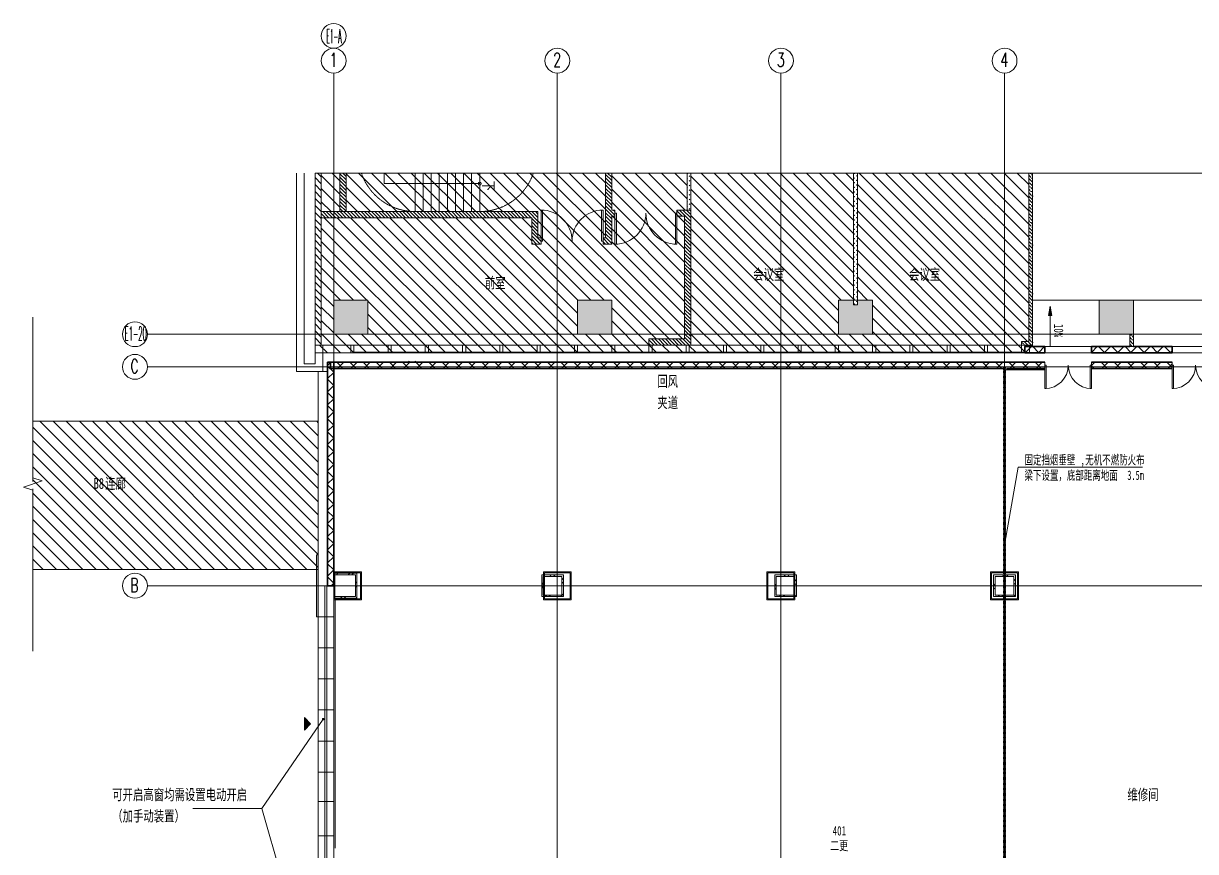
# Model space of a CAD drawing. Header units: millimetres. Extents: x -9989 to 57200, y -10803 to 41359.
# Drawn here: x -9989 to 27749, y 14689 to 41359 of the extents above; entities that cross this region are included whole.
import ezdxf

# ---------------------------------------------------------------- set-up
doc = ezdxf.new("R2010")
doc.units = ezdxf.units.MM
for name, pattern in [('IMPORT-X-HL-INT-E1-LAY-04$0$Cores and stairs-4F$0$DASH _2_', [2.333333, 1.666667, -0.666667]), ('划线', [6.36, 3.18, -3.18]), ('对齐线', [6.36, 3.18, -3.18]), ('轴网线', [22.24, 12.7, -3.18, 3.18, -3.18])]:
    doc.linetypes.add(name, pattern=pattern)
doc.layers.get('0').update_dxf_attribs({"color": 8})
for name, color, linetype, lineweight in [('A-ANNO-NOTE', 8, 'Continuous', 18), ('A-AREA-IDEN', 8, 'Continuous', 18), ('A-DETL', 8, 'Continuous', 18), ('A-DETL-GENF', 8, 'Continuous', 18), ('A-DETL-MBND', 8, 'Continuous', 15), ('A-DETL-THIN', 8, 'Continuous', 15), ('A-DOOR', 8, 'Continuous', 15), ('A-DOOR-OPNG', 8, 'Continuous', 15), ('A-FLOR', 8, 'Continuous', 15), ('A-GLAZ', 8, 'Continuous', 15), ('A-WALL', 8, 'Continuous', 15), ('A-WALL-PATT', 8, 'Continuous', 35), ('B3-2_dwg', 8, 'Continuous', 15), ('G-ANNO-TEXT', 8, 'Continuous', 15), ('M-EQPM', 8, 'Continuous', 15), ('S-ANNO-SYMB', 8, 'Continuous', 18), ('S-COLS', 8, 'Continuous', 15), ('S-GRID', 8, 'Continuous', 15), ('S-GRID-IDEN', 8, 'Continuous', 18), ('X-HL-INT-E1-LAY-03$0$Cores and stairs-3F$0$A-DOOR-FULL', 8, 'Continuous', 18)]:
    doc.layers.add(name, color=color, linetype=linetype, lineweight=lineweight)
doc.styles.add('RomanC', font='romanc__.ttf', dxfattribs={"width": 0.65, "height": 450})
doc.styles.add('RomanC_1', font='romanc__.ttf', dxfattribs={"width": 0.3, "height": 450})
doc.styles.add('RomanC_2', font='romanc__.ttf', dxfattribs={"width": 0.25, "height": 450})
doc.styles.add('仿宋', font='', dxfattribs={"width": 0.7, "height": 300})
doc.styles.add('仿宋_1', font='', dxfattribs={"width": 0.7, "height": 350})
doc.styles.add('仿宋_4', font='', dxfattribs={"width": 0.65, "height": 300})
doc.styles.add('宋体', font='SimSun.ttf', dxfattribs={"width": 0.7, "height": 300})
doc.styles.get('仿宋').set_extended_font_data('FangSong')
doc.styles.get('仿宋_1').set_extended_font_data('FangSong')
doc.styles.get('仿宋_4').set_extended_font_data('FangSong')
pattern_1 = [(45, (0, 0), (-212.132, 212.132), []), (135, (0, 0), (-212.132, -212.132), [])]
pattern_2 = [(45, (0, 0), (-251.447, 251.447), []), (45, (0, 381), (-251.447, 251.447), [])]
pattern_3 = [(135, (0, 0), (-212.132, -212.132), [])]

# ---------------------------------------------------------------- blocks, each defined once
blk = doc.blocks.new('双扇平开防火门_带观察窗 - FM甲1523_3H_-993714-4F')
at = {"layer": 'A-DOOR'}
for p, q in [((-750, 0), (-750, 750)), ((-750, 750), (-710, 750)), ((-750, 750), (-750, 600)), ((-710, 750), (-750, 750)), ((-750, 600), (-750, 400)), ((-750, 400), (-750, 125)), ((-710, 750), (-710, 0)), ((-710, 600), (-710, 750)), ((-710, 400), (-710, 600)), ((-710, 125), (-710, 400)), ((750, 750), (710, 750)), ((710, 750), (710, 0)), ((750, 750), (710, 750)), ((710, 750), (710, 600)), ((710, 600), (710, 400)), ((710, 400), (710, 125)), ((750, 0), (750, 750)), ((750, 600), (750, 750)), ((750, 400), (750, 600)), ((750, 125), (750, 400)), ((-710, 0), (-750, 0)), ((710, 0), (750, 0))]:
    blk.add_line(p, q, dxfattribs=at)
for centre, start, end in [((-750, 0), 0, 90), ((750, 0), 90, 180)]:
    blk.add_arc(centre, 750, start, end, dxfattribs=at)
at = {"layer": 'A-DOOR-OPNG'}
for p, q in [((-750, 100), (-750, -100)), ((750, 100), (750, -100))]:
    blk.add_line(p, q, dxfattribs=at)
blk = doc.blocks.new('挡烟垂壁1 - 挡烟垂壁-1009375-4F')
at = {"layer": 'M-EQPM'}
for p, q in [((0, -15), (0, 15)), ((0, 15), (11954, 15)), ((11954, 15), (11954, -15)), ((0, -15), (11954, -15))]:
    blk.add_line(p, q, dxfattribs=at)
at = {"layer": 'M-EQPM', "linetype": '对齐线', "lineweight": 60}
blk.add_line((0, 0), (11954, 0), dxfattribs=at)
blk = doc.blocks.new('挡烟垂壁1 - 挡烟垂壁-1170658-4F')
at = {"layer": 'M-EQPM'}
for p, q in [((0, -15), (0, 15)), ((0, 15), (17746, 15)), ((0, -15), (17746, -15))]:
    blk.add_line(p, q, dxfattribs=at)
at = {"layer": 'M-EQPM', "linetype": '对齐线', "lineweight": 60}
blk.add_line((0, 0), (17746, 0), dxfattribs=at)
blk = doc.blocks.new('LC1- 4100C - LC4-1215896-4F')
at = {"layer": 'A-GLAZ'}
for p, q in [((-4600, 247), (-4600, -253)), ((-4600, 247), (-4600, -253)), ((-4600, 247), (-4600, -253)), ((14400, 247), (-4600, 247)), ((-4600, 247), (-4600, -253)), ((14400, 30), (-4600, 30)), ((-3600, 247), (-3600, -253)), ((-2600, 247), (-2600, -253)), ((-1600, 247), (-1600, -253)), ((-650, 247), (-650, -253)), ((450, 247), (450, -253)), ((1400, 247), (1400, -253)), ((2400, 247), (2400, -253)), ((3400, 247), (3400, -253)), ((4400, 247), (4400, -253)), ((5400, 247), (5400, -253)), ((6350, 247), (6350, -253)), ((7450, 247), (7450, -253)), ((8400, 247), (8400, -253)), ((9400, 247), (9400, -253)), ((10400, 247), (10400, -253)), ((11400, 247), (11400, -253)), ((12400, 247), (12400, -253)), ((13400, 247), (13400, -253)), ((14400, 247), (14400, -253)), ((14400, -253), (14400, 247)), ((-4600, -37), (14400, -37)), ((-4600, -253), (14400, -253))]:
    blk.add_line(p, q, dxfattribs=at)
blk = doc.blocks.new('B3-2_dwg_X-HL-INT-E1-LAY-03$0$Cores and stairs-3F$0$DOR-2000-463768-4F')
at = {"layer": 'X-HL-INT-E1-LAY-03$0$Cores and stairs-3F$0$A-DOOR-FULL', "flags": 128}
for points in [[(50, 1000), (50, 0), (0, 0), (0, 1000)], [(1950, 1000), (1950, 0), (2000, 0), (2000, 1000)]]:
    blk.add_lwpolyline(points, close=True, dxfattribs=at)
at = {"layer": 'X-HL-INT-E1-LAY-03$0$Cores and stairs-3F$0$A-DOOR-FULL'}
for centre, start, end in [((0, 0), 0, 90), ((2000, 0), 90, 180)]:
    blk.add_arc(centre, 1000, start, end, dxfattribs=at)
blk = doc.blocks.new('剖切号 - 剖切号-998482-4F')
at = {"layer": 'A-DETL-GENF'}
for p, q in [((0, 5376), (0, 78)), ((0, -157), (0, -5376))]:
    blk.add_line(p, q, dxfattribs=at)
blk = doc.blocks.new('轴网 - 宽度系数 0_65-155799-4F')
at = {"layer": 'S-GRID-IDEN'}
blk.add_circle((0, 0), 4, dxfattribs=at)
blk = doc.blocks.new('轴网 - 1_5mm-0_9-388333-4F')
at = {"layer": 'S-GRID-IDEN'}
blk.add_circle((0, 0), 4, dxfattribs=at)
blk = doc.blocks.new('临时单轴号 - 临时标记-下-5mm-622283-4F')
at = {"layer": 'A-ANNO-NOTE', "color": 3}
blk.add_circle((0, 12), 4, dxfattribs=at)
blk = doc.blocks.new('钢_梁_工形 - M_连接-刚性-填充-39271-4F')
at = {"layer": 'S-ANNO-SYMB', "linetype": '划线', "lineweight": 15}
blk.add_hatch(color=256, dxfattribs=at).paths.add_polyline_path([(-0.27, -1.25), (-0.27, -1.59), (0.07, -1.25)], flags=0)
for p, q in [((-0.27, -1.59), (0.07, -1.25)), ((-0.27, -1.25), (-0.27, -1.59))]:
    blk.add_line(p, q, dxfattribs=at)
blk = doc.blocks.new('钢_梁_工形 - M_连接-刚性-填充-V1-4F')
at = {"layer": 'S-ANNO-SYMB', "linetype": '划线', "lineweight": 15}
blk.add_hatch(color=256, dxfattribs=at).paths.add_polyline_path([(0.07, 1.25), (-0.27, 1.59), (-0.27, 1.25)], flags=0)
for p, q in [((0.07, 1.25), (-0.27, 1.59)), ((-0.27, 1.59), (-0.27, 1.25))]:
    blk.add_line(p, q, dxfattribs=at)
blk = doc.blocks.new('钢_柱_方管 - RHS900X900X32-341526-4F')
at = {"layer": 'S-COLS'}
for p, q in [((-450, -450), (-450, 450)), ((-450, 450), (450, 450)), ((-418, -418), (-418, 418)), ((-418, 418), (418, 418)), ((418, 418), (418, -418)), ((450, 450), (450, -450)), ((450, -450), (-450, -450)), ((418, -418), (-418, -418))]:
    blk.add_line(p, q, dxfattribs=at)
blk = doc.blocks.new('钢_柱_方管 - RHS900X900X32-V3-4F')
at = {"layer": 'S-COLS'}
for p, q in [((-450, -450), (-450, 450)), ((-450, 450), (-15, 450)), ((-418, -418), (-418, 418)), ((-418, 418), (-15, 418)), ((15, 450), (450, 450)), ((15, 418), (418, 418)), ((418, 418), (418, -418)), ((450, 450), (450, -450)), ((-15, -450), (-450, -450)), ((-15, -418), (-418, -418)), ((418, -418), (15, -418)), ((450, -450), (15, -450))]:
    blk.add_line(p, q, dxfattribs=at)
blk = doc.blocks.new('砼_柱_矩形 - 1800X1800 2-344166-4F')
at = {"layer": 'A-DETL-MBND'}
blk.add_hatch(color=8, dxfattribs=at).paths.add_polyline_path([(-1000, -1000), (-950, -1000), (-950, 1000), (-1000, 1000), (-1000, 0)], flags=0)
at = {"layer": 'A-DETL-MBND', "color": 30}
for p, q in [((-1000, 1000), (-950, 1000)), ((-1000, 525), (-1000, 1000)), ((-1000, -1000), (-1000, 525)), ((-950, -1000), (-1000, -1000))]:
    blk.add_line(p, q, dxfattribs=at)

msp = doc.modelspace()

# ---------------------------------------------------------------- hatches: boundary and pattern name
at = {"layer": 'A-ANNO-NOTE', "lineweight": 15}
for points in [[(23125, 31956), (23019, 31956), (23072, 32256)], [(-943, 18600), (-943, 19004), (-743, 18802)]]:
    msp.add_hatch(color=256, dxfattribs=at).paths.add_polyline_path(points, flags=0)
at = {"layer": 'A-DETL-GENF', "lineweight": 15}
h = msp.add_hatch(dxfattribs=at)
h.set_pattern_fill('FP_5', color=256, style=0, pattern_type=2)
h.set_pattern_definition(pattern_3)
h.paths.add_polyline_path([(-600, 30750), (22400, 30750), (22400, 31000), (22150, 31000), (22150, 31120), (22380, 31120), (22380, 36539), (16860, 36539), (16860, 32450), (17350, 32450), (17350, 31350), (16250, 31350), (16250, 32450), (16740, 32450), (16740, 36539), (11500, 36539), (11500, 31000), (10150, 31000), (10150, 31200), (11300, 31200), (11300, 35150), (11050, 35150), (11050, 35350), (11380, 35350), (11380, 36539), (8950, 36539), (8950, 35350), (9050, 35350), (9050, 35150), (8950, 35150), (8950, 34250), (8675, 34250), (8675, 34450), (8750, 34450), (8750, 36539), (400, 36539), (400, 35300), (6575, 35300), (6575, 34450), (6675, 34450), (6675, 34250), (6375, 34250), (6375, 35100), (-400, 35100), (-400, 31000), (-600, 31000), (-600, 30931)], flags=0)
h.paths.add_polyline_path([(49300, 30875), (50300, 30875), (50300, 31350), (49300, 31350), (49300, 32450), (50300, 32450), (50300, 36539), (41350, 36539), (41350, 36350), (41150, 36350), (41150, 34550), (41350, 34550), (41350, 32450), (42250, 32450), (42250, 31350), (41150, 31350), (41150, 30875), (47503, 30875)], flags=0)
h.paths.add_polyline_path([(0, 31350), (0, 32450), (1100, 32450), (1100, 31350)], flags=0)
h.paths.add_polyline_path([(7850, 31350), (7850, 32450), (8950, 32450), (8950, 31350)], flags=0)
h.paths.add_polyline_path([(-400, 35300), (200, 35300), (200, 36539), (-400, 36539), (-400, 36489)], flags=0)
h = msp.add_hatch(dxfattribs=at)
h.set_pattern_fill('FP_7', color=256, style=0, pattern_type=2)
h.set_pattern_definition([(315, (667147.9, 570431.14), (112.253202, 112.253202), [])])
h.paths.add_polyline_path([(-600, 31000), (-400, 31000), (-400, 36539), (-600, 36539), (-600, 35100)], flags=0)
h = msp.add_hatch(dxfattribs=at)
h.set_pattern_fill('FP_6', color=256, style=0, pattern_type=2)
h.set_pattern_definition([(315, (667147.9, 434631.14), (56.126601, 56.126601), [])])
h.paths.add_polyline_path([(200, 35300), (400, 35300), (400, 36539), (200, 36539)], flags=0)
h = msp.add_hatch(dxfattribs=at)
h.set_pattern_fill('FP_11', color=256, style=0, pattern_type=2)
h.set_pattern_definition([(315, (122628.15, 95488.26), (56.1266, 56.1266), [])])
h.paths.add_polyline_path([(8950, 34250), (8950, 35150), (9050, 35150), (9050, 35350), (8950, 35350), (8950, 36539), (8750, 36539), (8750, 34450), (8675, 34450), (8675, 34250)], flags=0)
h = msp.add_hatch(dxfattribs=at)
h.set_pattern_fill('FP_8', color=256, style=0, pattern_type=2)
h.set_pattern_definition([(315, (107749.66, 180148.41), (74.99999, 74.99999), [24, -82.066]), (45, (107749.66, 179981.44), (-74.99999, 74.99999), [24, -82.066])])
h.paths.add_polyline_path([(11380, 35350), (11500, 35350), (11500, 36539), (11380, 36539)], flags=0)
h = msp.add_hatch(dxfattribs=at)
h.set_pattern_fill('FP_9', color=256, style=0, pattern_type=2)
h.set_pattern_definition([(45, (126328.63, 155695.41), (-74.99999, 74.99999), [24, -82.066]), (135, (126495.6, 155695.41), (-74.99999, -74.99999), [24, -82.066])])
h.paths.add_polyline_path([(16860, 32300), (16860, 36539), (16740, 36539), (16740, 32300)], flags=0)
h = msp.add_hatch(dxfattribs=at)
h.set_pattern_fill('FP_14', color=256, style=0, pattern_type=2)
h.set_pattern_definition([(315, (113478.15, 178973.896), (154.347975, -42.094774), [198.438, -39.688, 0, -39.688])])
h.paths.add_polyline_path([(22150, 31000), (22500, 31000), (22500, 36539), (22380, 36539), (22380, 31120), (22150, 31120)], flags=0)
h = msp.add_hatch(dxfattribs=at)
h.set_pattern_fill('FP_12', color=256, style=0, pattern_type=2)
h.set_pattern_definition([(315, (113478.15, 99388.26), (56.1266, 56.1266), [])])
h.paths.add_polyline_path([(6675, 34250), (6675, 34450), (6575, 34450), (6575, 35300), (-400, 35300), (-400, 35100), (6375, 35100), (6375, 34250)], flags=0)
h = msp.add_hatch(dxfattribs=at)
h.set_pattern_fill('FP_10', color=256, style=0, pattern_type=2)
h.set_pattern_definition([(315, (125153.15, 120465.07), (56.1266, 56.1266), [])])
h.paths.add_polyline_path([(11500, 31000), (11500, 35350), (11050, 35350), (11050, 35150), (11300, 35150), (11300, 31200), (10150, 31200), (10150, 31000)], flags=0)
at = {"layer": 'A-DETL-GENF'}
for points in [[(1100, 31350), (1100, 32450), (0, 32450), (0, 31350)], [(8950, 31350), (8950, 32450), (7850, 32450), (7850, 31350)], [(16860, 31350), (17350, 31350), (17350, 32450), (16860, 32450), (16860, 32300), (16740, 32300), (16740, 32450), (16250, 32450), (16250, 31350), (16740, 31350)], [(25630, 31350), (25750, 31350), (25750, 32450), (24650, 32450), (24650, 31350)]]:
    msp.add_hatch(color=256, dxfattribs=at).paths.add_polyline_path(points, flags=0)
at = {"layer": 'A-DETL-GENF', "lineweight": 15}
h = msp.add_hatch(dxfattribs=at)
h.set_pattern_fill('FP_16', color=256, style=0, pattern_type=2)
h.set_pattern_definition([(315, (49351.73, -306324.736), (154.347975, -42.094774), [198.438, -39.688, 0, -39.688])])
h.paths.add_polyline_path([(25750, 30950), (25750, 31350), (25630, 31350), (25630, 30950)], flags=0)
h = msp.add_hatch(dxfattribs=at)
h.set_pattern_fill('FP_5', color=256, style=0, pattern_type=2)
h.set_pattern_definition(pattern_3)
h.paths.add_polyline_path([(-500, 23775), (-500, 28550), (-9685, 28550), (-9685, 23775), (-2244, 23775)], flags=0)
at = {"layer": 'A-WALL-PATT', "lineweight": 15}
h = msp.add_hatch(dxfattribs=at)
h.set_pattern_fill('FP_1', color=256, style=0, pattern_type=2)
h.set_pattern_definition(pattern_1)
h.paths.add_polyline_path([(40800, 30750), (41350, 30750), (41350, 30950), (40800, 30950), (40800, 30931)], flags=0)
h.paths.add_polyline_path([(36000, 30750), (36000, 30950), (28500, 30950), (28500, 30750), (35067, 30750)], flags=0)
h.paths.add_polyline_path([(27000, 30750), (27000, 30950), (24400, 30950), (24400, 30750)], flags=0)
h.paths.add_polyline_path([(22630, 30750), (22900, 30750), (22900, 30950), (22250, 30950), (22250, 30750), (22400, 30750)], flags=0)
h = msp.add_hatch(dxfattribs=at)
h.set_pattern_fill('FP_1', color=256, style=0, pattern_type=2)
h.set_pattern_definition(pattern_1)
h.paths.add_polyline_path([(0, -650), (0, 4250), (-200, 4250), (-200, -650)], flags=0)
h.paths.add_polyline_path([(-200, 23250), (0, 23250), (0, 30450), (-200, 30450), (-200, 24670)], flags=0)
h = msp.add_hatch(dxfattribs=at)
h.set_pattern_fill('FP_1', color=256, style=0, pattern_type=2)
h.set_pattern_definition(pattern_1)
h.paths.add_polyline_path([(40800, 30250), (43200, 30250), (43200, 30450), (40800, 30450)], flags=0)
h.paths.add_polyline_path([(36000, 30250), (36000, 30450), (28500, 30450), (28500, 30250), (35067, 30250)], flags=0)
h.paths.add_polyline_path([(25600, 30250), (27000, 30250), (27000, 30450), (24400, 30450), (24400, 30250), (25550, 30250)], flags=0)
h.paths.add_polyline_path([(21665, 30250), (22900, 30250), (22900, 30450), (-100, 30450), (-100, 30250), (21585, 30250), (21585, 30300), (21615, 30300), (21615, 30250)], flags=0)
h = msp.add_hatch(dxfattribs=at)
h.set_pattern_fill('FP_3', color=256, style=0, pattern_type=2)
h.set_pattern_definition(pattern_2)
h.paths.add_polyline_path([(750, 23600), (750, 23650), (0, 23650), (0, 23600), (700, 23600)], flags=0)
h = msp.add_hatch(dxfattribs=at)
h.set_pattern_fill('FP_3', color=256, style=0, pattern_type=2)
h.set_pattern_definition(pattern_2)
h.paths.add_polyline_path([(750, 22850), (750, 23600), (700, 23600), (700, 22850)], flags=0)
h = msp.add_hatch(dxfattribs=at)
h.set_pattern_fill('FP_3', color=256, style=0, pattern_type=2)
h.set_pattern_definition(pattern_2)
h.paths.add_polyline_path([(7400, 23550), (7400, 23600), (6698, 23600), (6698, 23550), (7350, 23550)], flags=0)
h = msp.add_hatch(dxfattribs=at)
h.set_pattern_fill('FP_3', color=256, style=0, pattern_type=2)
h.set_pattern_definition(pattern_2)
h.paths.add_polyline_path([(6698, 22950), (6748, 22950), (6748, 23550), (6698, 23550)], flags=0)
h = msp.add_hatch(dxfattribs=at)
h.set_pattern_fill('FP_3', color=256, style=0, pattern_type=2)
h.set_pattern_definition(pattern_2)
h.paths.add_polyline_path([(7400, 22900), (7400, 23550), (7350, 23550), (7350, 22900)], flags=0)
h = msp.add_hatch(dxfattribs=at)
h.set_pattern_fill('FP_3', color=256, style=0, pattern_type=2)
h.set_pattern_definition(pattern_2)
h.paths.add_polyline_path([(14248, 23550), (14900, 23550), (14900, 23600), (14198, 23600), (14198, 23550)], flags=0)
h = msp.add_hatch(dxfattribs=at)
h.set_pattern_fill('FP_3', color=256, style=0, pattern_type=2)
h.set_pattern_definition(pattern_2)
h.paths.add_polyline_path([(14198, 22950), (14248, 22950), (14248, 23550), (14198, 23550)], flags=0)
h = msp.add_hatch(dxfattribs=at)
h.set_pattern_fill('FP_3', color=256, style=0, pattern_type=2)
h.set_pattern_definition(pattern_2)
h.paths.add_polyline_path([(14900, 22900), (14900, 23550), (14850, 23550), (14850, 22900)], flags=0)
h = msp.add_hatch(dxfattribs=at)
h.set_pattern_fill('FP_3', color=256, style=0, pattern_type=2)
h.set_pattern_definition(pattern_2)
h.paths.add_polyline_path([(21900, 23550), (21950, 23550), (21950, 23600), (21615, 23600), (21615, 23550)], flags=0)
h.paths.add_polyline_path([(21298, 23550), (21585, 23550), (21585, 23600), (21248, 23600), (21248, 23550)], flags=0)
h = msp.add_hatch(dxfattribs=at)
h.set_pattern_fill('FP_3', color=256, style=0, pattern_type=2)
h.set_pattern_definition(pattern_2)
h.paths.add_polyline_path([(21248, 22950), (21298, 22950), (21298, 23550), (21248, 23550)], flags=0)
h = msp.add_hatch(dxfattribs=at)
h.set_pattern_fill('FP_3', color=256, style=0, pattern_type=2)
h.set_pattern_definition(pattern_2)
h.paths.add_polyline_path([(21950, 22900), (21950, 23550), (21900, 23550), (21900, 22900)], flags=0)
h = msp.add_hatch(dxfattribs=at)
h.set_pattern_fill('FP_3', color=256, style=0, pattern_type=2)
h.set_pattern_definition(pattern_2)
h.paths.add_polyline_path([(50, 22850), (700, 22850), (700, 22900), (0, 22900), (0, 22850)], flags=0)
h = msp.add_hatch(dxfattribs=at)
h.set_pattern_fill('FP_3', color=256, style=0, pattern_type=2)
h.set_pattern_definition(pattern_2)
h.paths.add_polyline_path([(6698, 22900), (7350, 22900), (7350, 22950), (6698, 22950)], flags=0)
h = msp.add_hatch(dxfattribs=at)
h.set_pattern_fill('FP_3', color=256, style=0, pattern_type=2)
h.set_pattern_definition(pattern_2)
h.paths.add_polyline_path([(14198, 22900), (14850, 22900), (14850, 22950), (14198, 22950)], flags=0)
h = msp.add_hatch(dxfattribs=at)
h.set_pattern_fill('FP_3', color=256, style=0, pattern_type=2)
h.set_pattern_definition(pattern_2)
h.paths.add_polyline_path([(21585, 22900), (21585, 22950), (21248, 22950), (21248, 22900)], flags=0)
h.paths.add_polyline_path([(21900, 22900), (21900, 22950), (21615, 22950), (21615, 22900)], flags=0)
at = {"layer": 'G-ANNO-TEXT'}
h = msp.add_hatch(color=256, dxfattribs=at)
edge = h.paths.add_edge_path(flags=0)
edge.add_arc((-338, 18952), 25, 0, 360)

# ---------------------------------------------------------------- linework, layer by layer
at = {"layer": 'A-ANNO-NOTE'}
for p, q in [((23019, 31956), (23072, 32256)), ((23072, 32256), (23019, 31956)), ((23072, 32256), (23125, 31956)), ((23072, 32256), (23125, 31956)), ((23019, 31956), (23125, 31956)), ((23125, 31956), (23019, 31956)), ((23072, 31956), (23072, 30956)), ((-9685, 26725), (-9685, 26925)), ((21603, 24624), (22037, 27069)), ((22037, 27069), (26037, 27069)), ((-9989, 26424), (-9386, 26624)), ((-9685, 26325), (-9989, 26424)), ((-9685, 26725), (-9386, 26624)), ((-9685, 26325), (-9685, 26124)), ((-743, 18802), (-943, 19004)), ((-943, 19004), (-943, 18600)), ((-943, 18600), (-743, 18802))]:
    msp.add_line(p, q, dxfattribs=at)
msp.add_circle((0, 40959), 400, dxfattribs=at)
at = {"layer": 'A-DETL', "lineweight": 15}
for p, q in [((-1200, 36539), (-1200, 30150)), ((-950, 30400), (-950, 36539)), ((-600, 31000), (-600, 36539)), ((-400, 36539), (-400, 31000)), ((200, 36539), (200, 35300)), ((400, 35300), (400, 36539)), ((1620, 36200), (1620, 36539)), ((8750, 36539), (8750, 34450)), ((8950, 35350), (8950, 36539)), ((4700, 36200), (1620, 36200)), ((6575, 35300), (-400, 35300)), ((-400, 35300), (-400, 35100)), ((-400, 35100), (6375, 35100)), ((200, 35300), (400, 35300)), ((6375, 35100), (6375, 34250)), ((6575, 34450), (6575, 35300)), ((9050, 35350), (8950, 35350)), ((8950, 34250), (8950, 35150)), ((8950, 35150), (9050, 35150)), ((9050, 35150), (9050, 35350)), ((11500, 35350), (11050, 35350)), ((11050, 35350), (11050, 35150)), ((11050, 35150), (11300, 35150)), ((11300, 35150), (11300, 31200)), ((11500, 31000), (11500, 35350)), ((6675, 34450), (6575, 34450)), ((6675, 34250), (6675, 34450)), ((8750, 34450), (8675, 34450)), ((8675, 34450), (8675, 34250)), ((6375, 34250), (6675, 34250)), ((8675, 34250), (8950, 34250)), ((22380, 32500), (22380, 32450)), ((0, 31350), (0, 32450)), ((0, 32450), (1100, 32450)), ((1100, 32450), (1100, 31350)), ((7850, 31350), (7850, 32450)), ((7850, 32450), (8950, 32450)), ((8950, 32450), (8950, 31350)), ((16250, 31350), (16250, 32450)), ((16250, 32450), (17350, 32450)), ((17350, 32450), (17350, 31350)), ((24650, 31350), (24650, 32450)), ((24650, 32450), (25750, 32450)), ((25750, 32450), (25750, 31350)), ((1100, 31350), (0, 31350)), ((8950, 31350), (7850, 31350)), ((17350, 31350), (16250, 31350)), ((25630, 31350), (24650, 31350)), ((25750, 31350), (25630, 31350)), ((25630, 31350), (25630, 30950)), ((25750, 30950), (25750, 31350)), ((-400, 31000), (-600, 31000)), ((-600, 31000), (-600, 30400)), ((-350, 31000), (-450, 31000)), ((-350, 30150), (-350, 31000)), ((550, 31000), (-350, 31000)), ((650, 31000), (550, 31000)), ((550, 31000), (550, 30750)), ((650, 30750), (650, 31000)), ((22490, 31000), (650, 31000)), ((1850, 31000), (1750, 31000)), ((1750, 31000), (1750, 30770)), ((1850, 30770), (1850, 31000)), ((3050, 31000), (2950, 31000)), ((2950, 31000), (2950, 30770)), ((3050, 30770), (3050, 31000)), ((4250, 31000), (4150, 31000)), ((4150, 31000), (4150, 30770)), ((4250, 30770), (4250, 31000)), ((5450, 31000), (5350, 31000)), ((5350, 31000), (5350, 30770)), ((5450, 30770), (5450, 31000)), ((6650, 31000), (6550, 31000)), ((6550, 31000), (6550, 30770)), ((6650, 30770), (6650, 31000)), ((7850, 31000), (7750, 31000)), ((7750, 31000), (7750, 30770)), ((7850, 30770), (7850, 31000)), ((9050, 31000), (8950, 31000)), ((8950, 31000), (8950, 30770)), ((9050, 30770), (9050, 31000)), ((11300, 31200), (10150, 31200)), ((10150, 31200), (10150, 31000)), ((10150, 31000), (11500, 31000)), ((10250, 31000), (10150, 31000)), ((10150, 31000), (10150, 30770)), ((10250, 30770), (10250, 31000)), ((11450, 31000), (11350, 31000)), ((11350, 31000), (11350, 30770)), ((11450, 30770), (11450, 31000)), ((12650, 31000), (12550, 31000)), ((12550, 31000), (12550, 30770)), ((12650, 30770), (12650, 31000)), ((13850, 31000), (13750, 31000)), ((13750, 31000), (13750, 30770)), ((13850, 30770), (13850, 31000)), ((15050, 31000), (14950, 31000)), ((14950, 31000), (14950, 30770)), ((15050, 30770), (15050, 31000)), ((16250, 31000), (16150, 31000)), ((16150, 31000), (16150, 30770)), ((16250, 30770), (16250, 31000)), ((17450, 31000), (17350, 31000)), ((17350, 31000), (17350, 30770)), ((17450, 30770), (17450, 31000)), ((18650, 31000), (18550, 31000)), ((18550, 31000), (18550, 30770)), ((18650, 30770), (18650, 31000)), ((19850, 31000), (19750, 31000)), ((19750, 31000), (19750, 30770)), ((19850, 30770), (19850, 31000)), ((21050, 31000), (20950, 31000)), ((20950, 31000), (20950, 30770)), ((21050, 30770), (21050, 31000)), ((22250, 31000), (22150, 31000)), ((22150, 31000), (22150, 30770)), ((22500, 31000), (22200, 31000)), ((22250, 30770), (22250, 31000)), ((25630, 30950), (25750, 30950)), ((550, 30750), (-350, 30750)), ((550, 30750), (650, 30750)), ((1750, 30770), (1850, 30770)), ((2950, 30770), (3050, 30770)), ((4150, 30770), (4250, 30770)), ((5350, 30770), (5450, 30770)), ((6550, 30770), (6650, 30770)), ((7750, 30770), (7850, 30770)), ((8950, 30770), (9050, 30770)), ((10150, 30770), (10250, 30770)), ((11350, 30770), (11450, 30770)), ((12550, 30770), (12650, 30770)), ((13750, 30770), (13850, 30770)), ((14950, 30770), (15050, 30770)), ((16150, 30770), (16250, 30770)), ((17350, 30770), (17450, 30770)), ((18550, 30770), (18650, 30770)), ((19750, 30770), (19850, 30770)), ((20950, 30770), (21050, 30770)), ((22150, 30770), (22250, 30770)), ((-600, 30400), (-950, 30400)), ((15485, 30300), (15966, 30300)), ((15966, 30300), (15485, 30300)), ((-1200, 30150), (-350, 30150))]:
    msp.add_line(p, q, dxfattribs=at)
at = {"layer": 'A-DETL'}
for p, q in [((34030, 36539), (-600, 36539)), ((-600, 36539), (-600, 30750)), ((2620, 35300), (2620, 36539)), ((2880, 36539), (2880, 35300)), ((3140, 36539), (3140, 35300)), ((3400, 36539), (3400, 35300)), ((3660, 36539), (3660, 35300)), ((3920, 36539), (3920, 35300)), ((4180, 36539), (4180, 35300)), ((4440, 36539), (4440, 35300)), ((4700, 36539), (4700, 35300)), ((11380, 35350), (11380, 36539)), ((11500, 36539), (11500, 35350)), ((16740, 32300), (16740, 36539)), ((16860, 36539), (16860, 32300)), ((22380, 31120), (22380, 36539)), ((22500, 36539), (22500, 31000)), ((11500, 35350), (11380, 35350)), ((16860, 32300), (16740, 32300)), ((25750, 32450), (25630, 32450)), ((22150, 31000), (22150, 31120)), ((22150, 31120), (22380, 31120)), ((22500, 31000), (22150, 31000)), ((-600, 30750), (50650, 30750)), ((650, 30770), (1800, 30770)), ((650, 30750), (650, 30770)), ((1800, 30750), (650, 30750)), ((1800, 30770), (1800, 30750)), ((3000, 30770), (1800, 30770)), ((1800, 30770), (1800, 30750)), ((1800, 30750), (3000, 30750)), ((3000, 30750), (3000, 30770)), ((3000, 30770), (4200, 30770)), ((3000, 30750), (3000, 30770)), ((4200, 30750), (3000, 30750)), ((4200, 30770), (4200, 30750)), ((5400, 30770), (4200, 30770)), ((4200, 30770), (4200, 30750)), ((4200, 30750), (5400, 30750)), ((5400, 30750), (5400, 30770)), ((5400, 30770), (6600, 30770)), ((5400, 30750), (5400, 30770)), ((6600, 30750), (5400, 30750)), ((6600, 30770), (6600, 30750)), ((6600, 30770), (6600, 30750)), ((7800, 30770), (6600, 30770)), ((6600, 30750), (7800, 30750)), ((7800, 30750), (7800, 30770)), ((7800, 30770), (9000, 30770)), ((7800, 30750), (7800, 30770)), ((9000, 30750), (7800, 30750)), ((9000, 30770), (10200, 30770)), ((9000, 30750), (9000, 30770)), ((9000, 30770), (9000, 30750)), ((10200, 30750), (9000, 30750)), ((10200, 30770), (10200, 30750)), ((10200, 30770), (11400, 30770)), ((10200, 30750), (10200, 30770)), ((11400, 30750), (10200, 30750)), ((11400, 30770), (11400, 30750)), ((11400, 30770), (12600, 30770)), ((11400, 30750), (11400, 30770)), ((12600, 30750), (11400, 30750)), ((12600, 30770), (12600, 30750)), ((12600, 30770), (13800, 30770)), ((12600, 30750), (12600, 30770)), ((13800, 30750), (12600, 30750)), ((13800, 30770), (13800, 30750)), ((13800, 30770), (15000, 30770)), ((13800, 30750), (13800, 30770)), ((15000, 30750), (13800, 30750)), ((15000, 30770), (15000, 30750)), ((16200, 30770), (15000, 30770)), ((15000, 30770), (15000, 30750)), ((15000, 30750), (16200, 30750)), ((16200, 30750), (16200, 30770)), ((16200, 30770), (17400, 30770)), ((16200, 30750), (16200, 30770)), ((17400, 30750), (16200, 30750)), ((17400, 30770), (17400, 30750)), ((17400, 30770), (18600, 30770)), ((17400, 30750), (17400, 30770)), ((18600, 30750), (17400, 30750)), ((18600, 30770), (18600, 30750)), ((19800, 30770), (18600, 30770)), ((18600, 30770), (18600, 30750)), ((18600, 30750), (19800, 30750)), ((19800, 30750), (19800, 30770)), ((19800, 30770), (21000, 30770)), ((19800, 30750), (19800, 30770)), ((21000, 30750), (19800, 30750)), ((21000, 30770), (21000, 30750)), ((21000, 30770), (22200, 30770)), ((21000, 30750), (21000, 30770)), ((22200, 30750), (21000, 30750)), ((22200, 30770), (22200, 30750)), ((22200, 30750), (22200, 30770))]:
    msp.add_line(p, q, dxfattribs=at)
at = {"layer": 'A-DETL', "lineweight": 15}
msp.add_circle((4700, 36200), 50, dxfattribs=at)
at = {"layer": 'A-DETL', "linetype": 'IMPORT-X-HL-INT-E1-LAY-04$0$Cores and stairs-4F$0$DASH _2_', "lineweight": 15}
for centre, start, end in [((2620, 37125), 198.7293, 270), ((4700, 37125), 270, 341.2707)]:
    msp.add_arc(centre, 1825, start, end, dxfattribs=at)
at = {"layer": 'A-DETL-THIN'}
for p, q in [((-400, 36539), (-600, 36539)), ((-600, 36539), (-600, 31000)), ((200, 36539), (-400, 36539)), ((-400, 35300), (-400, 36539)), ((200, 36539), (200, 35300)), ((400, 36539), (200, 36539)), ((8750, 36539), (400, 36539)), ((400, 35300), (400, 36539)), ((8750, 36539), (8750, 34450)), ((8950, 36539), (8750, 36539)), ((11380, 36539), (8950, 36539)), ((8950, 35350), (8950, 36539)), ((11380, 36539), (11380, 35350)), ((11500, 36539), (11380, 36539)), ((16740, 36539), (11500, 36539)), ((11500, 35350), (11500, 36539)), ((16860, 36539), (16740, 36539)), ((16740, 36539), (16740, 32300)), ((22380, 36539), (16860, 36539)), ((16860, 32300), (16860, 36539)), ((22380, 36539), (22380, 31120)), ((22500, 36539), (22380, 36539)), ((22500, 31000), (22500, 36539)), ((6575, 35300), (-400, 35300)), ((-400, 35300), (-400, 35100)), ((-400, 31000), (-400, 35100)), ((-400, 35100), (6375, 35100)), ((6375, 35100), (6375, 34250)), ((6575, 34450), (6575, 35300)), ((9050, 35350), (8950, 35350)), ((8950, 34250), (8950, 35150)), ((8950, 35150), (9050, 35150)), ((9050, 35150), (9050, 35350)), ((11500, 35350), (11050, 35350)), ((11050, 35350), (11050, 35150)), ((11050, 35150), (11300, 35150)), ((11300, 35150), (11300, 31200)), ((11500, 31000), (11500, 35350)), ((6675, 34450), (6575, 34450)), ((6675, 34250), (6675, 34450)), ((8750, 34450), (8675, 34450)), ((8675, 34450), (8675, 34250)), ((6375, 34250), (6675, 34250)), ((8675, 34250), (8950, 34250)), ((1100, 32450), (0, 32450)), ((0, 32450), (0, 31350)), ((1100, 31350), (1100, 32450)), ((8950, 32450), (7850, 32450)), ((7850, 32450), (7850, 31350)), ((8950, 31350), (8950, 32450)), ((16740, 32450), (16250, 32450)), ((16250, 32450), (16250, 31350)), ((16740, 32300), (16860, 32300)), ((17350, 32450), (16860, 32450)), ((17350, 31350), (17350, 32450)), ((25750, 32450), (24650, 32450)), ((24650, 32450), (24650, 31350)), ((25750, 31350), (25750, 32450)), ((0, 31350), (1100, 31350)), ((7850, 31350), (8950, 31350)), ((16250, 31350), (17350, 31350)), ((24650, 31350), (25630, 31350)), ((-600, 31000), (-600, 30750)), ((-600, 31000), (-400, 31000)), ((11300, 31200), (10150, 31200)), ((10150, 31200), (10150, 31000)), ((10150, 31000), (11500, 31000)), ((22380, 31120), (22150, 31120)), ((22150, 31120), (22150, 31000)), ((22150, 31000), (22500, 31000)), ((22400, 30750), (22400, 31000)), ((-600, 30750), (22400, 30750)), ((-500, 28550), (-9685, 28550)), ((-500, 23775), (-500, 28550)), ((-9685, 23775), (-500, 23775))]:
    msp.add_line(p, q, dxfattribs=at)
at = {"layer": 'A-FLOR'}
for p, q in [((22500, 32450), (24650, 32450)), ((22500, 32450), (24650, 32450)), ((25750, 32450), (33050, 32450)), ((22500, 30950), (22500, 31000)), ((24400, 30950), (22900, 30950)), ((28500, 30950), (27000, 30950))]:
    msp.add_line(p, q, dxfattribs=at)
at = {"layer": 'A-WALL', "lineweight": 35}
for p, q in [((22900, 30950), (22250, 30950)), ((22250, 30950), (22250, 30750)), ((22900, 30750), (22900, 30950)), ((25630, 30950), (24400, 30950)), ((24400, 30950), (24400, 30750)), ((27000, 30950), (25750, 30950)), ((27000, 30750), (27000, 30950)), ((22250, 30750), (22900, 30750)), ((24400, 30750), (27000, 30750)), ((22900, 30450), (-200, 30450)), ((-200, 30450), (-200, 30150)), ((-100, 30450), (-100, 30250)), ((21585, 30250), (-100, 30250)), ((0, 23250), (0, 30450)), ((22900, 30250), (21665, 30250)), ((27000, 30450), (24400, 30450)), ((25550, 30250), (24400, 30250)), ((25550, 30250), (25600, 30250)), ((27000, 30250), (25600, 30250)), ((-200, 30150), (-200, 23250)), ((-200, 23250), (0, 23250))]:
    msp.add_line(p, q, dxfattribs=at)
at = {"layer": 'A-WALL'}
for p, q in [((21615, 30200), (22900, 30200)), ((-200, 30150), (-500, 30150)), ((-500, 30150), (-500, 23250)), ((0, 23600), (700, 23600)), ((750, 23650), (50, 23650)), ((700, 23600), (700, 22900)), ((750, 22850), (750, 23650)), ((7400, 23600), (6698, 23600)), ((6698, 23600), (6698, 22900)), ((6748, 23550), (7350, 23550)), ((6748, 22950), (6748, 23550)), ((7350, 23550), (7350, 22950)), ((7400, 22900), (7400, 23600)), ((14900, 23600), (14198, 23600)), ((14198, 23600), (14198, 22900)), ((14248, 23550), (14850, 23550)), ((14248, 22950), (14248, 23550)), ((14850, 23550), (14850, 22950)), ((14900, 22900), (14900, 23600)), ((21585, 23600), (21248, 23600)), ((21248, 23600), (21248, 22900)), ((21298, 23550), (21585, 23550)), ((21298, 22950), (21298, 23550)), ((21950, 23600), (21615, 23600)), ((21615, 23550), (21900, 23550)), ((21900, 23550), (21900, 22950)), ((21950, 22900), (21950, 23600)), ((-500, 23250), (-200, 23250)), ((-500, -650), (-500, 23250)), ((0, 23250), (0, 4250)), ((700, 22900), (0, 22900)), ((50, 22850), (750, 22850)), ((50, 14800), (50, 22850)), ((6698, 22900), (7400, 22900)), ((7350, 22950), (6748, 22950)), ((14198, 22900), (14900, 22900)), ((14850, 22950), (14248, 22950)), ((21248, 22900), (21585, 22900)), ((21585, 22950), (21298, 22950)), ((21900, 22950), (21615, 22950)), ((21615, 22900), (21950, 22900))]:
    msp.add_line(p, q, dxfattribs=at)
at = {"layer": 'G-ANNO-TEXT'}
for p, q in [((-338, 18952), (-2309, 16073)), ((-2309, 16073), (-4537, 16073)), ((-305, 9091), (-2309, 16073))]:
    msp.add_line(p, q, dxfattribs=at)
msp.add_circle((-338, 18952), 25, dxfattribs=at)
at = {"layer": 'S-GRID', "linetype": '轴网线'}
for p, q in [((0, -8700), (0, 39759)), ((7200, -8700), (7200, 39759)), ((14400, -8700), (14400, 39759)), ((21600, -8700), (21600, 39759)), ((-6000, 31350), (56400, 31350)), ((-6000, 30300), (56400, 30300)), ((-6000, 23250), (56400, 23250))]:
    msp.add_line(p, q, dxfattribs=at)

# ---------------------------------------------------------------- block references
at = {"lineweight": 15, "xscale": 99.99999999999993, "yscale": 99.99999999999993, "zscale": 99.99999999999993, "rotation": 180}
msp.add_blockref('钢_梁_工形 - M_连接-刚性-填充-39271-4F', (2400, 30325), dxfattribs=at)
at = {"lineweight": 15, "xscale": 99.99999999999993, "yscale": 99.99999999999993, "zscale": 99.99999999999993}
msp.add_blockref('钢_梁_工形 - M_连接-刚性-填充-V1-4F', (2650, 30325), dxfattribs=at)
at = {"lineweight": 15}
for name, p in [('砼_柱_矩形 - 1800X1800 2-344166-4F', (450, 23250)), ('钢_柱_方管 - RHS900X900X32-341526-4F', (450, 23250)), ('钢_柱_方管 - RHS900X900X32-341526-4F', (7200, 23250)), ('钢_柱_方管 - RHS900X900X32-341526-4F', (14400, 23250)), ('钢_柱_方管 - RHS900X900X32-V3-4F', (21600, 23250))]:
    msp.add_blockref(name, p, dxfattribs=at)
at = {"layer": 'A-ANNO-NOTE', "xscale": 100, "yscale": 100, "zscale": 100}
msp.add_blockref('临时单轴号 - 临时标记-下-5mm-622283-4F', (0, 39759), dxfattribs=at)
at = {"layer": 'A-DETL-GENF'}
msp.add_blockref('剖切号 - 剖切号-998482-4F', (-9685, 26524), dxfattribs=at)
at = {"layer": 'A-DOOR', "rotation": 180}
for p in [(23650, 30350), (27750, 30350)]:
    msp.add_blockref('双扇平开防火门_带观察窗 - FM甲1523_3H_-993714-4F', p, dxfattribs=at)
at = {"layer": 'A-GLAZ', "rotation": 90}
msp.add_blockref('LC1- 4100C - LC4-1215896-4F', (-253, 8850), dxfattribs=at)
at = {"layer": 'B3-2_dwg', "lineweight": 18}
msp.add_blockref('B3-2_dwg_X-HL-INT-E1-LAY-03$0$Cores and stairs-3F$0$DOR-2000-463768-4F', (6675, 34350), dxfattribs=at)
at = {"layer": 'B3-2_dwg', "lineweight": 18, "rotation": 180}
msp.add_blockref('B3-2_dwg_X-HL-INT-E1-LAY-03$0$Cores and stairs-3F$0$DOR-2000-463768-4F', (11050, 35250), dxfattribs=at)
at = {"layer": 'M-EQPM', "rotation": 89.99999999999991}
for name, p in [('挡烟垂壁1 - 挡烟垂壁-1009375-4F', (21600, 18346)), ('挡烟垂壁1 - 挡烟垂壁-1170658-4F', (21600, 600))]:
    msp.add_blockref(name, p, dxfattribs=at)
at = {"layer": 'S-GRID-IDEN', "xscale": 99.99999999999993, "yscale": 99.99999999999993, "zscale": 99.99999999999993}
for p in [(0, 40159), (7200, 40159), (14400, 40159), (21600, 40159)]:
    msp.add_blockref('轴网 - 宽度系数 0_65-155799-4F', p, dxfattribs=at)
at = {"layer": 'S-GRID-IDEN', "xscale": 99.99999999999993, "yscale": 99.99999999999993, "zscale": 99.99999999999993, "rotation": 269.9999999999994}
for name, p in [('轴网 - 1_5mm-0_9-388333-4F', (-6400, 31350)), ('轴网 - 宽度系数 0_65-155799-4F', (-6400, 30300)), ('轴网 - 宽度系数 0_65-155799-4F', (-6400, 23250))]:
    msp.add_blockref(name, p, dxfattribs=at)

# ---------------------------------------------------------------- texts
at = {"layer": 'A-ANNO-NOTE', "lineweight": 15, "attachment_point": 1}
for s, insert, char_height, width, style in [('E1-A', (-234, 41174), 450, 557.17, 'RomanC_2'), ('E1-A', (-234, 41174), 450, 557.17, 'RomanC_2'), ('固定挡烟垂壁', (22241, 27456), 300, 2188.61, '仿宋_4'), ('\\f仿宋|b0|i0|c134|p49|;\\W.65;,', (24047, 27456), 300, 182.38, '仿宋_4'), ('无机不燃防火布', (24197, 27456), 300, 2553.37, '仿宋_4'), ('梁下设置，底部距离地面', (22241, 26959), 300, 4012.45, '仿宋_4'), ('3.5m', (25552, 26959), 300, 729.54, '仿宋_4')]:
    msp.add_mtext(s, dxfattribs=dict(at, insert=insert, char_height=char_height, width=width, style=style))
at = {"layer": 'A-ANNO-NOTE', "lineweight": 15, "insert": (23494, 31682), "char_height": 300, "width": 572.4, "attachment_point": 1, "rotation": 270, "style": '宋体'}
msp.add_mtext('10%', dxfattribs=at)
at = {"layer": 'A-AREA-IDEN', "lineweight": 15, "char_height": 300, "attachment_point": 1}
for s, insert, width, style in [('401', (16067, 15508), 572.4, '宋体'), ('二更', (15979, 15031), 785.65, '仿宋')]:
    msp.add_mtext(s, dxfattribs=dict(at, insert=insert, width=width, style=style))
at = {"layer": 'G-ANNO-TEXT', "insert": (5167, 36292), "char_height": 350, "width": 448.94, "attachment_point": 1, "rotation": 270, "style": '仿宋_1'}
msp.add_mtext('\\f仿宋|b0|i0|c134|p49|;\\W.7;下', dxfattribs=at)
at = {"layer": 'G-ANNO-TEXT', "char_height": 350, "attachment_point": 1, "style": '仿宋_1'}
for s, insert, width in [('前室', (4865, 33182), 897.89), ('会议室', (13505, 33453), 1346.84), ('会议室', (18524, 33453), 1346.84), ('回风', (10421, 30011), 897.89), ('夹道', (10421, 29323), 897.89), ('B8', (-7728, 26720), 448.94), ('连廊', (-7358, 26720), 897.89), ('可开启高窗均需设置电动开启', (-7130, 16698), 5836.28), ('维修间', (25555, 16698), 1346.84), ('（加手动装置）', (-7130, 16010), 3142.61)]:
    msp.add_mtext(s, dxfattribs=dict(at, insert=insert, width=width))
at = {"layer": 'S-GRID-IDEN', "lineweight": 15, "char_height": 450, "attachment_point": 1}
for s, insert, width, style in [('\\fRomanC|b0|i0|c134|p2|;\\W.65;1', (-132, 40413), 333.5, 'RomanC'), ('\\fRomanC|b0|i0|c134|p2|;\\W.65;2', (7068, 40413), 333.5, 'RomanC'), ('\\fRomanC|b0|i0|c134|p2|;\\W.65;3', (14268, 40413), 333.5, 'RomanC'), ('\\fRomanC|b0|i0|c134|p2|;\\W.65;4', (21468, 40413), 333.5, 'RomanC'), ('E1-20', (-6728, 31594), 822.53, 'RomanC_1'), ('\\fRomanC|b0|i0|c134|p2|;\\W.65;C', (-6544, 30544), 349.13, 'RomanC'), ('\\fRomanC|b0|i0|c134|p2|;\\W.65;B', (-6553, 23494), 369.98, 'RomanC')]:
    msp.add_mtext(s, dxfattribs=dict(at, insert=insert, width=width, style=style))

doc.saveas('drawing.dxf')
